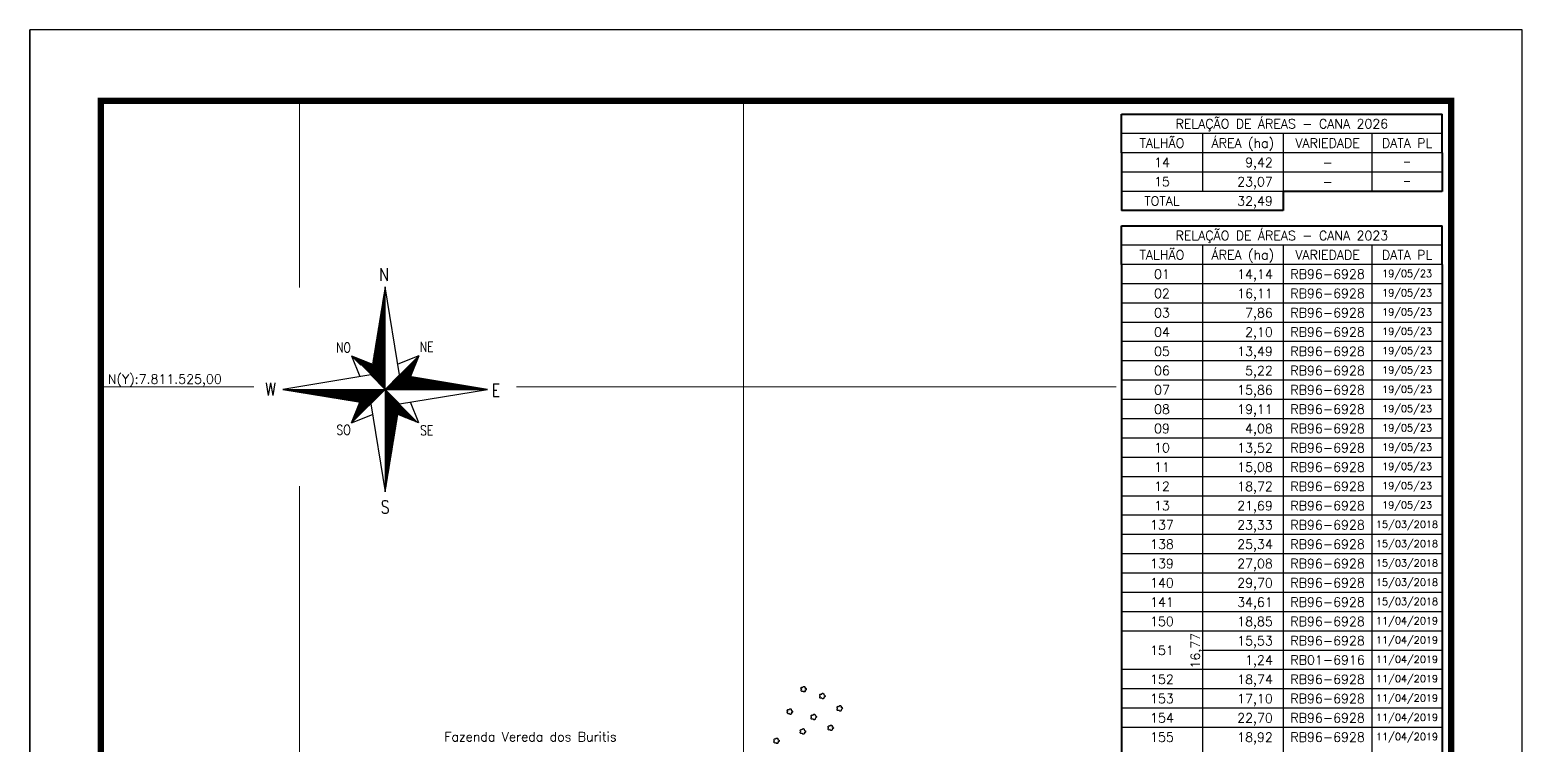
# Model space of a CAD drawing. Extents: x 737683 to 746083, y 7801653 to 7813533.
# Drawn here: x 737683 to 746083, y 7809508 to 7813533 of the extents above; entities that cross this region are included whole.
import ezdxf
from ezdxf.enums import TextEntityAlignment as Align

# ---------------------------------------------------------------- set-up
doc = ezdxf.new("R2010")
doc.units = 0
doc.header["$MEASUREMENT"] = 0
doc.linetypes.add('CONTINUO', pattern=[0])
doc.linetypes.add('LIN0', pattern=[0])
for name, color, linetype in [('_SIMBOLO ARVORE', 118, 'Continuous'), ('MARGEM', 7, 'CONTINUO'), ('QUADRO_DE_AREAS_CANA_2023', 7, 'Continuous'), ('QUADRO_DE_AREAS_CANA_ANTIGA', 7, 'Continuous'), ('SETA_NORTE', 3, 'Continuous'), ('TEXTO CONFRONTANTES', 7, 'Continuous')]:
    doc.layers.add(name, color=color, linetype=linetype)
doc.layers.add('MALHA', color=253, linetype='Continuous', lineweight=9)
doc.styles.add('ROMANS', font='romans')
doc.styles.add('SIMPLEX', font='simplex', dxfattribs={"height": 0.2})

# ---------------------------------------------------------------- blocks, each defined once
blk = doc.blocks.new('A$C309442C0')
at = {"layer": 'SETA_NORTE', "linetype": 'Continuous'}
h = blk.add_hatch(dxfattribs=at)
h.set_pattern_fill('ANSI31', color=256, scale=0.1375, angle=-90, style=0)
h.set_pattern_definition([(315, (-215853.3434, 13873.16845), (0.3086963042, 0.3086963042), [])])
h.paths.add_polyline_path([(73.5, 97.4), (74.7, 104.9), (60, 110.8)])
h = blk.add_hatch(dxfattribs=at)
h.set_pattern_fill('ANSI31', color=256, scale=0.1375, angle=180, style=0)
h.set_pattern_definition([(225, (13869.59828, 216024.21475), (0.3086963042, -0.3086963042), [])])
h.paths.add_polyline_path([(93.8, 97.4), (101.4, 96.2), (107.3, 110.8)])
h = blk.add_hatch(dxfattribs=at)
h.set_pattern_fill('ANSI31', color=256, scale=0.1375, style=0)
h.set_pattern_definition([(45, (-13702.2971, -215849.77324), (-0.3086963042, 0.3086963042), [])])
h.paths.add_polyline_path([(73.5, 77), (65.9, 78.3), (60, 63.6)])
h = blk.add_hatch(dxfattribs=at)
h.set_pattern_fill('ANSI31', color=256, scale=0.1375, angle=90, style=0)
h.set_pattern_definition([(135, (216020.6446, -13698.72693), (-0.3086963042, -0.3086963042), [])])
h.paths.add_polyline_path([(93.8, 77), (92.6, 69.5), (107.3, 63.6)])
for p, q in [((83.4, 157.5), (83.7, 157.8)), ((83.5, 158.3), (83.7, 158.4)), ((83.6, 159), (83.7, 159.1)), ((81.3, 145.3), (83.7, 147.6)), ((81.5, 146.1), (83.7, 148.2)), ((81.6, 146.8), (83.7, 148.9)), ((81.7, 147.6), (83.7, 149.5)), ((81.8, 148.3), (83.7, 150.1)), ((82, 149.1), (83.7, 150.8)), ((82.1, 149.9), (83.7, 151.4)), ((82.2, 150.6), (83.7, 152.1)), ((82.3, 151.4), (83.7, 152.7)), ((82.5, 152.2), (83.7, 153.3)), ((82.6, 152.9), (83.7, 154)), ((82.7, 153.7), (83.7, 154.6)), ((82.9, 154.4), (83.7, 155.2)), ((83, 155.2), (83.7, 155.9)), ((83.1, 156), (83.7, 156.5)), ((83.2, 156.7), (83.7, 157.2)), ((79.2, 132.3), (83.7, 136.8)), ((79.3, 133.1), (83.7, 137.4)), ((79.5, 133.8), (83.7, 138)), ((79.6, 134.6), (83.7, 138.7)), ((79.7, 135.4), (83.7, 139.3)), ((79.8, 136.1), (83.7, 140)), ((80, 136.9), (83.7, 140.6)), ((80.1, 137.7), (83.7, 141.2)), ((80.2, 138.4), (83.7, 141.9)), ((80.3, 139.2), (83.7, 142.5)), ((80.5, 139.9), (83.7, 143.1)), ((80.6, 140.7), (83.7, 143.8)), ((80.7, 141.5), (83.7, 144.4)), ((80.8, 142.2), (83.7, 145)), ((81, 143), (83.7, 145.7)), ((81.1, 143.8), (83.7, 146.3)), ((81.2, 144.5), (83.7, 147)), ((77.2, 120.1), (83.7, 126.6)), ((77.3, 120.9), (83.7, 127.2)), ((77.4, 121.6), (83.7, 127.8)), ((77.6, 122.4), (83.7, 128.5)), ((77.7, 123.2), (83.7, 129.1)), ((77.8, 123.9), (83.7, 129.8)), ((78, 124.7), (83.7, 130.4)), ((78.1, 125.5), (83.7, 131)), ((78.2, 126.2), (83.7, 131.7)), ((78.3, 127), (83.7, 132.3)), ((78.5, 127.7), (83.7, 132.9)), ((78.6, 128.5), (83.7, 133.6)), ((78.7, 129.3), (83.7, 134.2)), ((78.8, 130), (83.7, 134.9)), ((79, 130.8), (83.7, 135.5)), ((79.1, 131.6), (83.7, 136.1)), ((75.1, 107.2), (83.7, 115.7)), ((75.2, 107.9), (83.7, 116.4)), ((75.3, 108.7), (83.7, 117)), ((75.4, 109.4), (83.7, 117.7)), ((75.6, 110.2), (83.7, 118.3)), ((75.7, 111), (83.7, 118.9)), ((75.8, 111.7), (83.7, 119.6)), ((75.9, 112.5), (83.7, 120.2)), ((76.1, 113.3), (83.7, 120.8)), ((76.2, 114), (83.7, 121.5)), ((76.3, 114.8), (83.7, 122.1)), ((76.4, 115.5), (83.7, 122.8)), ((76.6, 116.3), (83.7, 123.4)), ((76.7, 117.1), (83.7, 124)), ((76.8, 117.8), (83.7, 124.7)), ((76.9, 118.6), (83.7, 125.3)), ((77.1, 119.4), (83.7, 125.9)), ((60, 110.8), (74.7, 104.9)), ((60, 110.8), (65.9, 96.2)), ((73.5, 97.3), (83.7, 107.5)), ((73.6, 98), (83.7, 108.1)), ((73.7, 98.8), (83.7, 108.7)), ((73.8, 99.5), (83.7, 109.4)), ((73.8, 97), (83.7, 106.8)), ((73.9, 100.3), (83.7, 110)), ((74.1, 101.1), (83.7, 110.6)), ((74.2, 101.8), (83.7, 111.3)), ((74.2, 96.7), (83.7, 106.2)), ((74.3, 102.6), (83.7, 111.9)), ((74.4, 103.3), (83.7, 112.6)), ((74.5, 96.4), (83.7, 105.6)), ((74.6, 104.1), (83.7, 113.2)), ((74.7, 104.9), (83.7, 113.8)), ((74.8, 105.6), (83.7, 114.5)), ((74.9, 106.4), (83.7, 115.1)), ((107.3, 110.8), (92.6, 104.9)), ((107.3, 110.8), (101.4, 96.2)), ((74.8, 96.1), (83.7, 104.9)), ((75.1, 95.7), (83.7, 104.3)), ((75.4, 95.4), (83.7, 103.6)), ((75.8, 95.1), (83.7, 103)), ((76.1, 94.8), (83.7, 102.4)), ((76.4, 94.5), (83.7, 101.7)), ((76.7, 94.2), (83.7, 101.1)), ((77, 93.8), (83.7, 100.5)), ((77.4, 93.5), (83.7, 99.8)), ((77.7, 93.2), (83.7, 99.2)), ((78, 92.9), (83.7, 98.5)), ((78.3, 92.6), (83.7, 97.9)), ((78.6, 92.2), (83.7, 97.3)), ((78.9, 91.9), (83.7, 96.6)), ((79.3, 91.6), (83.7, 96)), ((79.6, 91.3), (83.7, 95.4)), ((79.9, 91), (83.7, 94.7)), ((83.8, 87.2), (94, 97.4)), ((84.4, 87.2), (94.5, 97.3)), ((85.1, 87.2), (95.1, 97.2)), ((85.7, 87.2), (95.6, 97.1)), ((86.3, 87.2), (96.2, 97)), ((87, 87.2), (96.7, 96.9)), ((87.6, 87.2), (97.2, 96.9)), ((88.3, 87.2), (97.8, 96.8)), ((88.9, 87.2), (98.3, 96.7)), ((89.5, 87.2), (98.9, 96.6)), ((90.2, 87.2), (99.4, 96.5)), ((90.8, 87.2), (100, 96.4)), ((91.4, 87.2), (100.5, 96.3)), ((92.1, 87.2), (101.1, 96.2)), ((92.7, 87.2), (101.6, 96.1)), ((93.4, 87.2), (102.2, 96)), ((94, 87.2), (102.7, 96)), ((94.6, 87.2), (103.3, 95.9)), ((95.3, 87.2), (103.8, 95.8)), ((95.9, 87.2), (104.4, 95.7)), ((96.5, 87.2), (104.9, 95.6)), ((97.2, 87.2), (105.5, 95.5)), ((97.8, 87.2), (106, 95.4)), ((98.4, 87.2), (106.5, 95.3)), ((99.1, 87.2), (107.1, 95.2)), ((99.7, 87.2), (107.6, 95.1)), ((100.4, 87.2), (108.2, 95.1)), ((101, 87.2), (108.7, 95)), ((101.6, 87.2), (109.3, 94.9)), ((102.3, 87.2), (109.8, 94.8)), ((102.9, 87.2), (110.4, 94.7)), ((103.5, 87.2), (110.9, 94.6)), ((104.2, 87.2), (111.5, 94.5)), ((11.8, 87.2), (11.8, 87.2)), ((12.3, 87.1), (12.4, 87.2)), ((12.9, 87), (13.1, 87.2)), ((13.4, 86.9), (13.7, 87.2)), ((14, 86.8), (14.4, 87.2)), ((14.5, 86.7), (15, 87.2)), ((15.1, 86.6), (15.6, 87.2)), ((15.6, 86.6), (16.3, 87.2)), ((16.2, 86.5), (16.9, 87.2)), ((16.7, 86.4), (17.5, 87.2)), ((17.2, 86.3), (18.2, 87.2)), ((17.8, 86.2), (18.8, 87.2)), ((18.3, 86.1), (19.5, 87.2)), ((18.9, 86), (20.1, 87.2)), ((19.4, 85.9), (20.7, 87.2)), ((20, 85.8), (21.4, 87.2)), ((20.5, 85.7), (22, 87.2)), ((21.1, 85.7), (22.6, 87.2)), ((21.6, 85.6), (23.3, 87.2)), ((22.2, 85.5), (23.9, 87.2)), ((22.7, 85.4), (24.6, 87.2)), ((23.3, 85.3), (25.2, 87.2)), ((23.8, 85.2), (25.8, 87.2)), ((24.4, 85.1), (26.5, 87.2)), ((24.9, 85), (27.1, 87.2)), ((25.5, 84.9), (27.7, 87.2)), ((26, 84.8), (28.4, 87.2)), ((26.5, 84.8), (29, 87.2)), ((27.1, 84.7), (29.6, 87.2)), ((27.6, 84.6), (30.3, 87.2)), ((28.2, 84.5), (30.9, 87.2)), ((28.7, 84.4), (31.6, 87.2)), ((29.3, 84.3), (32.2, 87.2)), ((29.8, 84.2), (32.8, 87.2)), ((30.4, 84.1), (33.5, 87.2)), ((30.9, 84), (34.1, 87.2)), ((31.5, 83.9), (34.7, 87.2)), ((32, 83.9), (35.4, 87.2)), ((32.6, 83.8), (36, 87.2)), ((33.1, 83.7), (36.7, 87.2)), ((33.7, 83.6), (37.3, 87.2)), ((34.2, 83.5), (37.9, 87.2)), ((34.7, 83.4), (38.6, 87.2)), ((35.3, 83.3), (39.2, 87.2)), ((35.8, 83.2), (39.8, 87.2)), ((36.4, 83.1), (40.5, 87.2)), ((36.9, 83), (41.1, 87.2)), ((37.5, 83), (41.8, 87.2)), ((38, 82.9), (42.4, 87.2)), ((38.6, 82.8), (43, 87.2)), ((39.1, 82.7), (43.7, 87.2)), ((39.7, 82.6), (44.3, 87.2)), ((40.2, 82.5), (44.9, 87.2)), ((40.8, 82.4), (45.6, 87.2)), ((41.3, 82.3), (46.2, 87.2)), ((41.9, 82.2), (46.8, 87.2)), ((42.4, 82.1), (47.5, 87.2)), ((43, 82.1), (48.1, 87.2)), ((43.5, 82), (48.8, 87.2)), ((44, 81.9), (49.4, 87.2)), ((44.6, 81.8), (50, 87.2)), ((45.1, 81.7), (50.7, 87.2)), ((45.7, 81.6), (51.3, 87.2)), ((46.2, 81.5), (51.9, 87.2)), ((46.8, 81.4), (52.6, 87.2)), ((47.3, 81.3), (53.2, 87.2)), ((47.9, 81.2), (53.9, 87.2)), ((48.4, 81.2), (54.5, 87.2)), ((49, 81.1), (55.1, 87.2)), ((49.5, 81), (55.8, 87.2)), ((50.1, 80.9), (56.4, 87.2)), ((50.6, 80.8), (57, 87.2)), ((51.2, 80.7), (57.7, 87.2)), ((51.7, 80.6), (58.3, 87.2)), ((52.3, 80.5), (59, 87.2)), ((52.8, 80.4), (59.6, 87.2)), ((53.3, 80.3), (60.2, 87.2)), ((53.9, 80.3), (60.9, 87.2)), ((54.4, 80.2), (61.5, 87.2)), ((55, 80.1), (62.1, 87.2)), ((55.5, 80), (62.8, 87.2)), ((56.1, 79.9), (63.4, 87.2)), ((56.6, 79.8), (64, 87.2)), ((57.2, 79.7), (64.7, 87.2)), ((57.7, 79.6), (65.3, 87.2)), ((58.3, 79.5), (66, 87.2)), ((58.8, 79.4), (66.6, 87.2)), ((59.4, 79.4), (67.2, 87.2)), ((59.9, 79.3), (67.9, 87.2)), ((83.7, 87.2), (60, 63.6)), ((60.5, 79.2), (68.5, 87.2)), ((61, 79.1), (69.1, 87.2)), ((61.5, 79), (69.8, 87.2)), ((62.1, 78.9), (70.4, 87.2)), ((62.6, 78.8), (71.1, 87.2)), ((63.2, 78.7), (71.7, 87.2)), ((63.7, 78.6), (72.3, 87.2)), ((64.3, 78.5), (73, 87.2)), ((64.8, 78.4), (73.6, 87.2)), ((65.4, 78.4), (74.2, 87.2)), ((65.9, 78.3), (74.9, 87.2)), ((66.5, 78.2), (75.5, 87.2)), ((67, 78.1), (76.2, 87.2)), ((67.6, 78), (76.8, 87.2)), ((68.1, 77.9), (77.4, 87.2)), ((68.7, 77.8), (78.1, 87.2)), ((69.2, 77.7), (78.7, 87.2)), ((69.8, 77.6), (79.3, 87.2)), ((70.3, 77.5), (80, 87.2)), ((70.8, 77.5), (80.6, 87.2)), ((71.4, 77.4), (81.2, 87.2)), ((71.9, 77.3), (81.9, 87.2)), ((72.5, 77.2), (82.5, 87.2)), ((73, 77.1), (83.2, 87.2)), ((80.2, 90.7), (83.7, 94.1)), ((80.5, 90.3), (83.7, 93.4)), ((80.9, 90), (83.7, 92.8)), ((81.2, 89.7), (83.7, 92.2)), ((81.5, 89.4), (83.7, 91.5)), ((81.8, 89.1), (83.7, 90.9)), ((82.1, 88.7), (83.7, 90.3)), ((82.4, 88.4), (83.7, 89.6)), ((82.8, 88.1), (83.7, 89)), ((83.1, 87.8), (83.7, 88.4)), ((83.4, 87.5), (83.7, 87.7)), ((83.7, 87.1), (83.7, 87.1)), ((83.7, 86.4), (84, 86.8)), ((83.7, 85.8), (84.4, 86.5)), ((83.7, 85.2), (84.7, 86.2)), ((83.7, 84.5), (85, 85.9)), ((83.7, 83.9), (85.3, 85.6)), ((83.7, 83.3), (85.6, 85.2)), ((83.7, 82.6), (86, 84.9)), ((83.7, 82), (86.3, 84.6)), ((83.7, 81.3), (86.6, 84.3)), ((104.8, 87.2), (112, 94.4)), ((105.5, 87.2), (112.6, 94.3)), ((106.1, 87.2), (113.1, 94.2)), ((106.7, 87.2), (113.7, 94.1)), ((107.4, 87.2), (114.2, 94.1)), ((108, 87.2), (114.8, 94)), ((108.6, 87.2), (115.3, 93.9)), ((109.3, 87.2), (115.8, 93.8)), ((109.9, 87.2), (116.4, 93.7)), ((110.6, 87.2), (116.9, 93.6)), ((111.2, 87.2), (117.5, 93.5)), ((111.8, 87.2), (118, 93.4)), ((112.5, 87.2), (118.6, 93.3)), ((113.1, 87.2), (119.1, 93.2)), ((113.7, 87.2), (119.7, 93.2)), ((114.4, 87.2), (120.2, 93.1)), ((115, 87.2), (120.8, 93)), ((115.6, 87.2), (121.3, 92.9)), ((116.3, 87.2), (121.9, 92.8)), ((116.9, 87.2), (122.4, 92.7)), ((117.6, 87.2), (123, 92.6)), ((118.2, 87.2), (123.5, 92.5)), ((118.8, 87.2), (124, 92.4)), ((119.5, 87.2), (124.6, 92.3)), ((120.1, 87.2), (125.1, 92.3)), ((120.7, 87.2), (125.7, 92.2)), ((121.4, 87.2), (126.2, 92.1)), ((122, 87.2), (126.8, 92)), ((122.7, 87.2), (127.3, 91.9)), ((123.3, 87.2), (127.9, 91.8)), ((123.9, 87.2), (128.4, 91.7)), ((124.6, 87.2), (129, 91.6)), ((125.2, 87.2), (129.5, 91.5)), ((125.8, 87.2), (130.1, 91.4)), ((126.5, 87.2), (130.6, 91.4)), ((127.1, 87.2), (131.2, 91.3)), ((127.8, 87.2), (131.7, 91.2)), ((128.4, 87.2), (132.3, 91.1)), ((129, 87.2), (132.8, 91)), ((129.7, 87.2), (133.3, 90.9)), ((130.3, 87.2), (133.9, 90.8)), ((130.9, 87.2), (134.4, 90.7)), ((131.6, 87.2), (135, 90.6)), ((132.2, 87.2), (135.5, 90.5)), ((132.8, 87.2), (136.1, 90.5)), ((133.5, 87.2), (136.6, 90.4)), ((134.1, 87.2), (137.2, 90.3)), ((134.8, 87.2), (137.7, 90.2)), ((135.4, 87.2), (138.3, 90.1)), ((136, 87.2), (138.8, 90)), ((136.7, 87.2), (139.4, 89.9)), ((137.3, 87.2), (139.9, 89.8)), ((137.9, 87.2), (140.5, 89.7)), ((138.6, 87.2), (141, 89.6)), ((139.2, 87.2), (141.6, 89.6)), ((139.9, 87.2), (142.1, 89.5)), ((140.5, 87.2), (142.6, 89.4)), ((141.1, 87.2), (143.2, 89.3)), ((141.8, 87.2), (143.7, 89.2)), ((142.4, 87.2), (144.3, 89.1)), ((143, 87.2), (144.8, 89)), ((143.7, 87.2), (145.4, 88.9)), ((144.3, 87.2), (145.9, 88.8)), ((144.9, 87.2), (146.5, 88.7)), ((145.6, 87.2), (147, 88.7)), ((146.2, 87.2), (147.6, 88.6)), ((146.9, 87.2), (148.1, 88.5)), ((147.5, 87.2), (148.7, 88.4)), ((148.1, 87.2), (149.2, 88.3)), ((148.8, 87.2), (149.8, 88.2)), ((149.4, 87.2), (150.3, 88.1)), ((150, 87.2), (150.8, 88)), ((150.7, 87.2), (151.4, 87.9)), ((151.3, 87.2), (151.9, 87.8)), ((152, 87.2), (152.5, 87.8)), ((152.6, 87.2), (153, 87.7)), ((153.2, 87.2), (153.6, 87.6)), ((153.9, 87.2), (154.1, 87.5)), ((154.5, 87.2), (154.7, 87.4)), ((155.1, 87.2), (155.2, 87.3)), ((60, 63.6), (65.9, 78.3)), ((83.7, 80.7), (86.9, 84)), ((83.7, 80.1), (87.2, 83.6)), ((83.7, 79.4), (87.5, 83.3)), ((83.7, 78.8), (87.9, 83)), ((83.7, 78.2), (88.2, 82.7)), ((83.7, 77.5), (88.5, 82.4)), ((83.7, 76.9), (88.8, 82.1)), ((83.7, 76.2), (89.1, 81.7)), ((83.7, 75.6), (89.5, 81.4)), ((83.7, 75), (89.8, 81.1)), ((83.7, 74.3), (90.1, 80.8)), ((83.7, 73.7), (90.4, 80.5)), ((83.7, 73.1), (90.7, 80.1)), ((83.7, 72.4), (91, 79.8)), ((83.7, 71.8), (91.4, 79.5)), ((83.7, 71.2), (91.7, 79.2)), ((83.7, 70.5), (92, 78.9)), ((83.7, 69.9), (92.3, 78.5)), ((83.7, 69.2), (92.6, 78.2)), ((83.7, 68.6), (93, 77.9)), ((83.7, 68), (93.3, 77.6)), ((83.7, 67.3), (93.6, 77.3)), ((83.7, 66.7), (93.8, 76.9)), ((83.7, 66.1), (93.7, 76.1)), ((83.7, 65.4), (93.6, 75.3)), ((83.7, 64.8), (93.4, 74.6)), ((83.7, 64.1), (93.3, 73.8)), ((107.3, 63.6), (101.4, 78.3)), ((60, 63.6), (74.7, 69.5)), ((83.7, 63.5), (93.2, 73)), ((83.7, 62.9), (93.1, 72.3)), ((83.7, 62.2), (92.9, 71.5)), ((83.7, 61.6), (92.8, 70.8)), ((83.7, 61), (92.7, 70)), ((83.7, 60.3), (92.6, 69.2)), ((83.7, 59.7), (92.4, 68.5)), ((83.7, 59), (92.3, 67.7)), ((83.7, 58.4), (92.2, 66.9)), ((83.7, 57.8), (92.1, 66.2)), ((83.7, 57.1), (91.9, 65.4)), ((83.7, 56.5), (91.8, 64.7)), ((83.7, 55.9), (91.7, 63.9)), ((83.7, 55.2), (91.6, 63.1)), ((107.3, 63.6), (92.6, 69.5)), ((83.7, 54.6), (91.4, 62.4)), ((83.7, 54), (91.3, 61.6)), ((83.7, 53.3), (91.2, 60.8)), ((83.7, 52.7), (91.1, 60.1)), ((83.7, 52), (90.9, 59.3)), ((83.7, 51.4), (90.8, 58.6)), ((83.7, 50.8), (90.7, 57.8)), ((83.7, 50.1), (90.5, 57)), ((83.7, 49.5), (90.4, 56.3)), ((83.7, 48.9), (90.3, 55.5)), ((83.7, 48.2), (90.2, 54.7)), ((83.7, 47.6), (90, 54)), ((83.7, 46.9), (89.9, 53.2)), ((83.7, 46.3), (89.8, 52.5)), ((83.7, 45.7), (89.7, 51.7)), ((83.7, 45), (89.5, 50.9)), ((83.7, 44.4), (89.4, 50.2)), ((83.7, 43.8), (89.3, 49.4)), ((83.7, 43.1), (89.2, 48.6)), ((83.7, 42.5), (89, 47.9)), ((83.7, 41.8), (88.9, 47.1)), ((83.7, 41.2), (88.8, 46.3)), ((83.7, 40.6), (88.7, 45.6)), ((83.7, 39.9), (88.5, 44.8)), ((83.7, 39.3), (88.4, 44.1)), ((83.7, 38.7), (88.3, 43.3)), ((83.7, 38), (88.2, 42.5)), ((83.7, 37.4), (88, 41.8)), ((83.7, 36.8), (87.9, 41)), ((83.7, 36.1), (87.8, 40.2)), ((83.7, 35.5), (87.7, 39.5)), ((83.7, 34.8), (87.5, 38.7)), ((83.7, 34.2), (87.4, 38)), ((83.7, 33.6), (87.3, 37.2)), ((83.7, 32.9), (87.2, 36.4)), ((83.7, 32.3), (87, 35.7)), ((83.7, 31.7), (86.9, 34.9)), ((83.7, 31), (86.8, 34.1)), ((83.7, 30.4), (86.7, 33.4)), ((83.7, 29.7), (86.5, 32.6)), ((83.7, 29.1), (86.4, 31.9)), ((83.7, 28.5), (86.3, 31.1)), ((83.7, 27.8), (86.2, 30.3)), ((83.7, 27.2), (86, 29.6)), ((83.7, 26.6), (85.9, 28.8)), ((83.7, 25.9), (85.8, 28)), ((83.7, 25.3), (85.6, 27.3)), ((83.7, 24.6), (85.5, 26.5)), ((83.7, 24), (85.4, 25.8)), ((83.7, 23.4), (85.3, 25)), ((83.7, 22.7), (85.1, 24.2)), ((83.7, 22.1), (85, 23.5)), ((83.7, 21.5), (84.9, 22.7)), ((83.7, 20.8), (84.8, 21.9)), ((83.7, 20.2), (84.6, 21.2)), ((83.7, 19.6), (84.5, 20.4)), ((83.7, 18.9), (84.4, 19.7)), ((83.7, 18.3), (84.3, 18.9)), ((83.7, 17.6), (84.1, 18.1)), ((83.7, 17), (84, 17.4)), ((83.7, 16.4), (83.9, 16.6)), ((83.7, 15.7), (83.8, 15.8))]:
    blk.add_line(p, q, dxfattribs=at)
blk.add_lwpolyline([(93.8, 77), (155.7, 87.2), (93.8, 97.4), (83.7, 159.3), (73.5, 97.4), (11.6, 87.2), (73.5, 77), (83.7, 15.1)], close=True, dxfattribs=at)
for points in [[(83.7, 87.2), (83.7, 159.3)], [(83.7, 87.2), (73.5, 97.4)], [(83.7, 87.2), (93.8, 97.4)], [(11.6, 87.2), (155.7, 87.2)], [(83.7, 87.2), (73.5, 77)], [(83.7, 87.2), (93.8, 77)], [(83.7, 87.2), (83.7, 15.1)]]:
    blk.add_lwpolyline(points, dxfattribs=at)
at = {"layer": 'SETA_NORTE', "color": 7, "lineweight": 30, "style": 'ROMANS', "width": 0.8}
for s, height, p in [('N ', 8.94, (79.5, 163.6)), ('NO', 6.88, (49.1, 113.2)), ('NE', 6.87, (108, 113.7)), ('W', 8.94, (-0.7, 82.9)), ('E', 8.94, (158.6, 82.1)), ('SO', 6.88, (49.5, 55.3)), ('SE', 6.87, (108.3, 55)), ('S', 8.94, (80.6, 0))]:
    blk.add_text(s, height=height, dxfattribs=at).set_placement(p)

msp = doc.modelspace()

# ---------------------------------------------------------------- linework, layer by layer
at = {"layer": '_SIMBOLO ARVORE', "linetype": 'CONTINUO'}
for points in [[(742034.6, 7809813, 0), (742031.9, 7809810.7, 0), (742028.5, 7809810.3, 0), (742026.1, 7809811.3, 0), (742024.3, 7809813, 0), (742023.6, 7809815, 0), (742023.4, 7809817.8, 0), (742024.3, 7809819.7, 0), (742025.3, 7809821, 0), (742027.3, 7809822.3, 0), (742026.1, 7809822.7, 0), (742024.8, 7809823.8, 0), (742023.4, 7809826.1, 0), (742023.1, 7809828.8, 0), (742024.1, 7809831.7, 0), (742025.2, 7809832.7, 0), (742027.3, 7809833.9, 0), (742029.4, 7809834.2, 0), (742031.1, 7809833.9, 0), (742032.4, 7809833.3, 0), (742033.9, 7809832, 0), (742034.3, 7809834.5, 0), (742034.7, 7809835.5, 0), (742035.8, 7809836.9, 0), (742037.4, 7809837.5, 0), (742039, 7809838.2, 0), (742040.8, 7809838.4, 0), (742042.5, 7809838.1, 0), (742043.9, 7809837.4, 0), (742044.9, 7809836.3, 0), (742045.8, 7809834.5, 0), (742046.1, 7809832.6, 0), (742045.3, 7809829.1, 0), (742047.8, 7809829.1, 0), (742049.8, 7809828.6, 0), (742051.7, 7809827.1, 0), (742052.8, 7809825.9, 0), (742053.1, 7809821.1, 0), (742051.9, 7809818.9, 0), (742050.3, 7809817.5, 0), (742047.8, 7809816.8, 0), (742045.7, 7809817, 0), (742046.8, 7809812.5, 0), (742046.3, 7809810.6, 0), (742045, 7809808.8, 0), (742043.6, 7809807.6, 0), (742041.5, 7809807.1, 0), (742039.5, 7809807.2, 0), (742038, 7809807.7, 0), (742036.3, 7809809.4, 0), (742035.1, 7809810.9, 0), (742034.7, 7809813.2, 0)], [(742140.3, 7809774.4, 0), (742137.6, 7809772.2, 0), (742134.2, 7809771.8, 0), (742131.7, 7809772.7, 0), (742130, 7809774.4, 0), (742129.3, 7809776.4, 0), (742129.1, 7809779.3, 0), (742130, 7809781.1, 0), (742131, 7809782.4, 0), (742133, 7809783.8, 0), (742131.7, 7809784.2, 0), (742130.5, 7809785.2, 0), (742129, 7809787.5, 0), (742128.8, 7809790.2, 0), (742129.8, 7809793.1, 0), (742130.9, 7809794.1, 0), (742132.9, 7809795.3, 0), (742135.1, 7809795.6, 0), (742136.7, 7809795.4, 0), (742138.1, 7809794.7, 0), (742139.5, 7809793.4, 0), (742140, 7809795.9, 0), (742140.4, 7809796.9, 0), (742141.5, 7809798.3, 0), (742143.1, 7809798.9, 0), (742144.7, 7809799.6, 0), (742146.5, 7809799.8, 0), (742148.2, 7809799.5, 0), (742149.5, 7809798.8, 0), (742150.6, 7809797.7, 0), (742151.5, 7809795.9, 0), (742151.8, 7809794, 0), (742151, 7809790.5, 0), (742153.4, 7809790.5, 0), (742155.5, 7809790, 0), (742157.4, 7809788.5, 0), (742158.4, 7809787.3, 0), (742158.7, 7809782.5, 0), (742157.5, 7809780.3, 0), (742156, 7809778.9, 0), (742153.5, 7809778.2, 0), (742151.3, 7809778.4, 0), (742152.5, 7809773.9, 0), (742152, 7809772, 0), (742150.7, 7809770.2, 0), (742149.2, 7809769, 0), (742147.2, 7809768.5, 0), (742145.2, 7809768.7, 0), (742143.7, 7809769.1, 0), (742141.9, 7809770.8, 0), (742140.8, 7809772.3, 0), (742140.4, 7809774.7, 0)], [(741957.4, 7809687.1, 0), (741954.7, 7809684.8, 0), (741951.3, 7809684.4, 0), (741948.8, 7809685.4, 0), (741947.1, 7809687.1, 0), (741946.4, 7809689, 0), (741946.2, 7809691.9, 0), (741947.1, 7809693.7, 0), (741948.1, 7809695.1, 0), (741950.1, 7809696.4, 0), (741948.8, 7809696.8, 0), (741947.6, 7809697.9, 0), (741946.1, 7809700.1, 0), (741945.9, 7809702.9, 0), (741946.9, 7809705.7, 0), (741948, 7809706.8, 0), (741950, 7809708, 0), (741952.2, 7809708.3, 0), (741953.8, 7809708, 0), (741955.2, 7809707.4, 0), (741956.7, 7809706.1, 0), (741957.1, 7809708.6, 0), (741957.5, 7809709.6, 0), (741958.6, 7809711, 0), (741960.2, 7809711.6, 0), (741961.8, 7809712.3, 0), (741963.6, 7809712.5, 0), (741965.3, 7809712.2, 0), (741966.6, 7809711.5, 0), (741967.7, 7809710.4, 0), (741968.6, 7809708.6, 0), (741968.9, 7809706.7, 0), (741968.1, 7809703.2, 0), (741970.5, 7809703.2, 0), (741972.6, 7809702.7, 0), (741974.5, 7809701.2, 0), (741975.5, 7809700, 0), (741975.8, 7809695.2, 0), (741974.7, 7809693, 0), (741973.1, 7809691.6, 0), (741970.6, 7809690.9, 0), (741968.4, 7809691.1, 0), (741969.6, 7809686.6, 0), (741969.1, 7809684.7, 0), (741967.8, 7809682.8, 0), (741966.3, 7809681.7, 0), (741964.3, 7809681.2, 0), (741962.3, 7809681.3, 0), (741960.8, 7809681.8, 0), (741959, 7809683.5, 0), (741957.9, 7809685, 0), (741957.5, 7809687.3, 0)], [(742091.5, 7809656.6, 0), (742088.8, 7809654.4, 0), (742085.4, 7809654, 0), (742083, 7809654.9, 0), (742081.2, 7809656.6, 0), (742080.5, 7809658.6, 0), (742080.3, 7809661.5, 0), (742081.2, 7809663.3, 0), (742082.2, 7809664.6, 0), (742084.2, 7809666, 0), (742083, 7809666.4, 0), (742081.7, 7809667.4, 0), (742080.3, 7809669.7, 0), (742080, 7809672.4, 0), (742081, 7809675.3, 0), (742082.1, 7809676.3, 0), (742084.2, 7809677.5, 0), (742086.3, 7809677.8, 0), (742088, 7809677.6, 0), (742089.3, 7809676.9, 0), (742090.8, 7809675.6, 0), (742091.2, 7809678.1, 0), (742091.6, 7809679.1, 0), (742092.7, 7809680.5, 0), (742094.3, 7809681.1, 0), (742095.9, 7809681.8, 0), (742097.7, 7809682, 0), (742099.4, 7809681.8, 0), (742100.8, 7809681, 0), (742101.8, 7809679.9, 0), (742102.7, 7809678.2, 0), (742103, 7809676.2, 0), (742102.2, 7809672.7, 0), (742104.7, 7809672.7, 0), (742106.7, 7809672.2, 0), (742108.6, 7809670.7, 0), (742109.7, 7809669.5, 0), (742110, 7809664.7, 0), (742108.8, 7809662.5, 0), (742107.2, 7809661.1, 0), (742104.7, 7809660.4, 0), (742102.6, 7809660.6, 0), (742103.7, 7809656.1, 0), (742103.2, 7809654.2, 0), (742101.9, 7809652.4, 0), (742100.5, 7809651.2, 0), (742098.4, 7809650.7, 0), (742096.4, 7809650.9, 0), (742094.9, 7809651.3, 0), (742093.2, 7809653, 0), (742092, 7809654.5, 0), (742091.6, 7809656.9, 0)], [(742237.8, 7809705.4, 0), (742235.1, 7809703.1, 0), (742231.7, 7809702.7, 0), (742229.3, 7809703.7, 0), (742227.5, 7809705.4, 0), (742226.8, 7809707.3, 0), (742226.6, 7809710.2, 0), (742227.6, 7809712, 0), (742228.5, 7809713.4, 0), (742230.5, 7809714.7, 0), (742229.3, 7809715.1, 0), (742228, 7809716.1, 0), (742226.6, 7809718.4, 0), (742226.3, 7809721.2, 0), (742227.4, 7809724, 0), (742228.5, 7809725, 0), (742230.5, 7809726.3, 0), (742232.6, 7809726.5, 0), (742234.3, 7809726.3, 0), (742235.6, 7809725.7, 0), (742237.1, 7809724.4, 0), (742237.5, 7809726.9, 0), (742237.9, 7809727.9, 0), (742239, 7809729.3, 0), (742240.6, 7809729.9, 0), (742242.2, 7809730.6, 0), (742244, 7809730.7, 0), (742245.7, 7809730.5, 0), (742247.1, 7809729.8, 0), (742248.1, 7809728.7, 0), (742249, 7809726.9, 0), (742249.3, 7809724.9, 0), (742248.5, 7809721.4, 0), (742251, 7809721.5, 0), (742253, 7809721, 0), (742254.9, 7809719.5, 0), (742256, 7809718.3, 0), (742256.3, 7809713.4, 0), (742255.1, 7809711.3, 0), (742253.5, 7809709.8, 0), (742251.1, 7809709.2, 0), (742248.9, 7809709.4, 0), (742250, 7809704.9, 0), (742249.5, 7809702.9, 0), (742248.2, 7809701.1, 0), (742246.8, 7809700, 0), (742244.7, 7809699.5, 0), (742242.7, 7809699.6, 0), (742241.2, 7809700, 0), (742239.5, 7809701.7, 0), (742238.3, 7809703.3, 0), (742237.9, 7809705.6, 0)], [(742030.6, 7809575.4, 0), (742027.9, 7809573.1, 0), (742024.4, 7809572.7, 0), (742022, 7809573.7, 0), (742020.3, 7809575.4, 0), (742019.5, 7809577.3, 0), (742019.3, 7809580.2, 0), (742020.3, 7809582, 0), (742021.3, 7809583.4, 0), (742023.2, 7809584.7, 0), (742022, 7809585.1, 0), (742020.7, 7809586.2, 0), (742019.3, 7809588.4, 0), (742019, 7809591.2, 0), (742020.1, 7809594, 0), (742021.2, 7809595.1, 0), (742023.2, 7809596.3, 0), (742025.3, 7809596.6, 0), (742027, 7809596.3, 0), (742028.3, 7809595.7, 0), (742029.8, 7809594.4, 0), (742030.3, 7809596.9, 0), (742030.6, 7809597.9, 0), (742031.7, 7809599.3, 0), (742033.3, 7809599.9, 0), (742034.9, 7809600.6, 0), (742036.7, 7809600.8, 0), (742038.4, 7809600.5, 0), (742039.8, 7809599.8, 0), (742040.8, 7809598.7, 0), (742041.7, 7809596.9, 0), (742042.1, 7809595, 0), (742041.3, 7809591.5, 0), (742043.7, 7809591.5, 0), (742045.7, 7809591, 0), (742047.6, 7809589.5, 0), (742048.7, 7809588.3, 0), (742049, 7809583.5, 0), (742047.8, 7809581.3, 0), (742046.2, 7809579.9, 0), (742043.8, 7809579.2, 0), (742041.6, 7809579.4, 0), (742042.8, 7809574.9, 0), (742042.2, 7809573, 0), (742040.9, 7809571.1, 0), (742039.5, 7809570, 0), (742037.5, 7809569.5, 0), (742035.4, 7809569.6, 0), (742033.9, 7809570, 0), (742032.2, 7809571.8, 0), (742031, 7809573.3, 0), (742030.7, 7809575.6, 0)], [(742187, 7809595.7, 0), (742184.3, 7809593.4, 0), (742180.9, 7809593, 0), (742178.5, 7809594, 0), (742176.7, 7809595.7, 0), (742176, 7809597.6, 0), (742175.8, 7809600.5, 0), (742176.8, 7809602.3, 0), (742177.7, 7809603.7, 0), (742179.7, 7809605, 0), (742178.5, 7809605.4, 0), (742177.2, 7809606.5, 0), (742175.8, 7809608.8, 0), (742175.5, 7809611.5, 0), (742176.6, 7809614.3, 0), (742177.7, 7809615.4, 0), (742179.7, 7809616.6, 0), (742181.8, 7809616.9, 0), (742183.5, 7809616.6, 0), (742184.8, 7809616, 0), (742186.3, 7809614.7, 0), (742186.7, 7809617.2, 0), (742187.1, 7809618.2, 0), (742188.2, 7809619.6, 0), (742189.8, 7809620.2, 0), (742191.4, 7809620.9, 0), (742193.2, 7809621.1, 0), (742194.9, 7809620.8, 0), (742196.3, 7809620.1, 0), (742197.3, 7809619, 0), (742198.2, 7809617.2, 0), (742198.5, 7809615.3, 0), (742197.7, 7809611.8, 0), (742200.2, 7809611.8, 0), (742202.2, 7809611.3, 0), (742204.1, 7809609.8, 0), (742205.2, 7809608.6, 0), (742205.5, 7809603.8, 0), (742204.3, 7809601.6, 0), (742202.7, 7809600.2, 0), (742200.2, 7809599.5, 0), (742198.1, 7809599.7, 0), (742199.2, 7809595.2, 0), (742198.7, 7809593.3, 0), (742197.4, 7809591.4, 0), (742196, 7809590.3, 0), (742193.9, 7809589.8, 0), (742191.9, 7809589.9, 0), (742190.4, 7809590.4, 0), (742188.7, 7809592.1, 0), (742187.5, 7809593.6, 0), (742187.1, 7809595.9, 0)], [(741882.2, 7809522.6, 0), (741879.5, 7809520.3, 0), (741876.1, 7809519.9, 0), (741873.6, 7809520.9, 0), (741871.9, 7809522.6, 0), (741871.2, 7809524.5, 0), (741871, 7809527.4, 0), (741871.9, 7809529.2, 0), (741872.9, 7809530.6, 0), (741874.9, 7809531.9, 0), (741873.6, 7809532.3, 0), (741872.4, 7809533.3, 0), (741870.9, 7809535.6, 0), (741870.7, 7809538.4, 0), (741871.7, 7809541.2, 0), (741872.8, 7809542.2, 0), (741874.9, 7809543.5, 0), (741877, 7809543.8, 0), (741878.7, 7809543.5, 0), (741880, 7809542.9, 0), (741881.5, 7809541.6, 0), (741881.9, 7809544.1, 0), (741882.3, 7809545.1, 0), (741883.4, 7809546.5, 0), (741885, 7809547.1, 0), (741886.6, 7809547.8, 0), (741888.4, 7809548, 0), (741890.1, 7809547.7, 0), (741891.5, 7809547, 0), (741892.5, 7809545.9, 0), (741893.4, 7809544.1, 0), (741893.7, 7809542.1, 0), (741892.9, 7809538.6, 0), (741895.4, 7809538.7, 0), (741897.4, 7809538.2, 0), (741899.3, 7809536.7, 0), (741900.4, 7809535.5, 0), (741900.6, 7809530.6, 0), (741899.5, 7809528.5, 0), (741897.9, 7809527.1, 0), (741895.4, 7809526.4, 0), (741893.3, 7809526.6, 0), (741894.4, 7809522.1, 0), (741893.9, 7809520.2, 0), (741892.6, 7809518.3, 0), (741891.1, 7809517.2, 0), (741889.1, 7809516.7, 0), (741887.1, 7809516.8, 0), (741885.6, 7809517.2, 0), (741883.8, 7809518.9, 0), (741882.7, 7809520.5, 0), (741882.3, 7809522.8, 0)]]:
    msp.add_polyline3d(points, dxfattribs=at)
at = {"layer": 'MALHA'}
for points in [[(739200, 7813133.1), (739200, 7812084.1)], [(741700, 7813133.1), (741700, 7808959.2)], [(738944, 7811525), (738082.6, 7811525)], [(743797.2, 7811525), (740421.3, 7811525)], [(739200, 7810965.9), (739200, 7809091.7)]]:
    msp.add_lwpolyline(points, dxfattribs=at)
at = {"layer": 'MARGEM', "color": 174, "linetype": 'LIN0'}
msp.add_line((737682.6, 7801653.1), (737682.6, 7813533.1), dxfattribs=at)
at = {"layer": 'MARGEM', "color": 174, "linetype": 'LIN0', "flags": 128}
msp.add_lwpolyline([(746082.6, 7801653.1), (746082.6, 7813533.1), (737682.6, 7813533.1), (737682.6, 7801653.1)], close=True, dxfattribs=at)
at = {"layer": 'MARGEM', "color": 174, "linetype": 'LIN0', "const_width": 36.3, "flags": 128}
msp.add_lwpolyline([(745682.6, 7802990.6), (745682.6, 7813133.1), (738082.6, 7813133.1), (738082.6, 7802990.6)], close=True, dxfattribs=at)
at = {"layer": 'QUADRO_DE_AREAS_CANA_2023', "color": 174, "linetype": 'ByBlock', "lineweight": 40}
for p, q in [((743827.5, 7812841.5), (743827.5, 7813058.7)), ((743827.5, 7813058.7), (745633, 7813058.7)), ((745633, 7812841.5), (745633, 7813058.7)), ((743827.5, 7812841.5), (743827.5, 7812515.8)), ((745633, 7812841.5), (745633, 7812624.4)), ((744738.3, 7812624.4), (744738.3, 7812515.8)), ((745633, 7812624.4), (744738.3, 7812624.4)), ((744738.3, 7812515.8), (743827.5, 7812515.8)), ((743827.5, 7812212.7), (743827.5, 7812429.9)), ((743827.5, 7812429.9), (745633, 7812429.9)), ((745633, 7812212.7), (745633, 7812429.9)), ((743827.5, 7812212.7), (743827.5, 7810801.4)), ((745633, 7812212.7), (745633, 7810801.4))]:
    msp.add_line(p, q, dxfattribs=at)
at = {"layer": 'QUADRO_DE_AREAS_CANA_2023', "linetype": 'Continuous'}
for p, q in [((745633, 7812950.1), (743827.5, 7812950.1)), ((744282.9, 7812950.1), (744282.9, 7812624.4)), ((744738.3, 7812950.1), (744738.3, 7812624.4)), ((745236.5, 7812950.1), (745236.5, 7812624.4)), ((745633, 7812841.5), (743827.5, 7812841.5)), ((745633, 7812733), (743827.5, 7812733)), ((744738.3, 7812624.4), (743827.5, 7812624.4)), ((745633, 7812321.3), (743827.5, 7812321.3)), ((744282.9, 7812321.3), (744282.9, 7810801.4)), ((744738.3, 7812321.3), (744738.3, 7810801.4)), ((745236.5, 7812321.3), (745236.5, 7810801.4)), ((745633, 7812212.7), (743827.5, 7812212.7)), ((745633, 7812104.2), (743827.5, 7812104.2)), ((745633, 7811995.6), (743827.5, 7811995.6)), ((745633, 7811887), (743827.5, 7811887)), ((745633, 7811778.5), (743827.5, 7811778.5)), ((745633, 7811669.9), (743827.5, 7811669.9)), ((745633, 7811561.3), (743827.5, 7811561.3)), ((745633, 7811452.8), (743827.5, 7811452.8)), ((745633, 7811344.2), (743827.5, 7811344.2)), ((745633, 7811235.6), (743827.5, 7811235.6)), ((745633, 7811127.1), (743827.5, 7811127.1)), ((745633, 7811018.5), (743827.5, 7811018.5)), ((745633, 7810910), (743827.5, 7810910)), ((745633, 7810801.4), (743827.5, 7810801.4))]:
    msp.add_line(p, q, dxfattribs=at)
at = {"layer": 'QUADRO_DE_AREAS_CANA_ANTIGA', "linetype": 'Continuous'}
for p, q in [((745633, 7810801.4), (743827.5, 7810801.4)), ((744282.9, 7810801.4), (744282.9, 7807327.3)), ((744738.3, 7810801.4), (744738.3, 7807327.3)), ((745236.5, 7810801.4), (745236.5, 7807327.3)), ((745236.5, 7810801.4), (745236.5, 7810793.5)), ((745633, 7810692.8), (743827.5, 7810692.8)), ((745633, 7810584.3), (743827.5, 7810584.3)), ((745633, 7810475.7), (743827.5, 7810475.7)), ((745633, 7810367.1), (743827.5, 7810367.1)), ((745633, 7810258.6), (743827.5, 7810258.6)), ((745633, 7810150), (743827.5, 7810150)), ((745633, 7810041.4), (744282.9, 7810041.4)), ((745633, 7809932.9), (743827.5, 7809932.9)), ((745633, 7809824.3), (743827.5, 7809824.3)), ((745633, 7809715.8), (743827.5, 7809715.8)), ((745633, 7809607.2), (743827.5, 7809607.2))]:
    msp.add_line(p, q, dxfattribs=at)
at = {"layer": 'QUADRO_DE_AREAS_CANA_ANTIGA', "color": 174, "linetype": 'ByBlock', "lineweight": 40}
for p, q in [((743827.5, 7810801.4), (743827.5, 7806024.6)), ((745633, 7810810.6), (745633, 7807327.3)), ((745633, 7810801.4), (745633, 7810793.5))]:
    msp.add_line(p, q, dxfattribs=at)

# ---------------------------------------------------------------- block references
at = {"layer": 'SETA_NORTE', "linetype": 'ByBlock', "xscale": 8, "yscale": 8, "zscale": 8}
msp.add_blockref('A$C309442C0', (739013.4, 7810812.2), dxfattribs=at)

# ---------------------------------------------------------------- texts
at = {"layer": 'MALHA', "style": 'SIMPLEX'}
msp.add_text('N(Y):7.811.525,00', height=52, dxfattribs=at).set_placement((738121.2, 7811526.2), align=Align.BOTTOM_LEFT)
at = {"layer": 'QUADRO_DE_AREAS_CANA_2023', "linetype": 'Continuous', "style": 'SIMPLEX'}
for s, p in [('RELAÇÃO DE ÁREAS - CANA 2026', (744730.2, 7813004.4)), ('TALHÃO', (744055.2, 7812895.8)), ('ÁREA (ha)', (744510.6, 7812895.8)), ('VARIEDADE', (744987.4, 7812895.8)), ('DATA PL', (745434.7, 7812895.8)), ('14', (744055.2, 7812787.3)), ('15', (744055.2, 7812678.7)), ('TOTAL', (744055.2, 7812570.1)), ('RELAÇÃO DE ÁREAS - CANA 2023', (744730.2, 7812375.6)), ('TALHÃO', (744055.2, 7812267)), ('ÁREA (ha)', (744510.6, 7812267)), ('VARIEDADE', (744987.4, 7812267)), ('DATA PL', (745434.7, 7812267)), ('01', (744055.2, 7812158.4)), ('02', (744055.2, 7812049.9)), ('03', (744055.2, 7811941.3)), ('04', (744055.2, 7811832.7)), ('05', (744055.2, 7811724.2)), ('06', (744055.2, 7811615.6)), ('07', (744055.2, 7811507.1)), ('08', (744055.2, 7811398.5)), ('09', (744055.2, 7811289.9)), ('10', (744055.2, 7811181.4)), ('11', (744055.2, 7811072.8)), ('12', (744055.2, 7810964.2)), ('13', (744055.2, 7810855.7))]:
    msp.add_text(s, height=52, dxfattribs=at).set_placement(p, align=Align.MIDDLE_CENTER)
for s, p in [('9,42', (744679.1, 7812761)), ('23,07', (744679.1, 7812652.4)), ('32,49', (744679.1, 7812543.9)), ('14,14', (744679.1, 7812132.2)), ('16,11', (744679.1, 7812023.6)), ('7,86', (744679.1, 7811915)), ('2,10', (744679.1, 7811806.5)), ('13,49', (744679.1, 7811697.9)), ('5,22', (744679.1, 7811589.3)), ('15,86', (744679.1, 7811480.8)), ('19,11', (744679.1, 7811372.2)), ('4,08', (744679.1, 7811263.7)), ('13,52', (744679.1, 7811155.1)), ('15,08', (744679.1, 7811046.5)), ('18,72', (744679.1, 7810938)), ('21,69', (744679.1, 7810829.4))]:
    msp.add_text(s, height=52, dxfattribs=at).set_placement(p, align=Align.RIGHT)
at = {"layer": 'QUADRO_DE_AREAS_CANA_ANTIGA', "linetype": 'Continuous', "style": 'SIMPLEX'}
for s, height, p in [('-', 52, (744987.4, 7812787.3)), ('-', 40, (745434.7, 7812790.8)), ('-', 52, (744987.4, 7812678.7)), ('-', 40, (745434.7, 7812682.2)), ('RB96-6928', 52, (744987.4, 7812158.4)), ('19/05/23', 40, (745434.7, 7812162)), ('RB96-6928', 52, (744987.4, 7812049.9)), ('19/05/23', 40, (745434.7, 7812053.4)), ('RB96-6928', 52, (744987.4, 7811941.3)), ('19/05/23', 40, (745434.7, 7811944.8)), ('RB96-6928', 52, (744987.4, 7811832.7)), ('19/05/23', 40, (745434.7, 7811836.3)), ('RB96-6928', 52, (744987.4, 7811724.2)), ('19/05/23', 40, (745434.7, 7811727.7)), ('RB96-6928', 52, (744987.4, 7811615.6)), ('19/05/23', 40, (745434.7, 7811619.1)), ('RB96-6928', 52, (744987.4, 7811507.1)), ('19/05/23', 40, (745434.7, 7811510.6)), ('RB96-6928', 52, (744987.4, 7811398.5)), ('19/05/23', 40, (745434.7, 7811402)), ('RB96-6928', 52, (744987.4, 7811289.9)), ('19/05/23', 40, (745434.7, 7811293.5)), ('RB96-6928', 52, (744987.4, 7811181.4)), ('19/05/23', 40, (745434.7, 7811184.9)), ('RB96-6928', 52, (744987.4, 7811072.8)), ('19/05/23', 40, (745434.7, 7811076.3)), ('19/05/23', 40, (745434.7, 7810967.8)), ('RB96-6928', 52, (744987.4, 7810964.2)), ('RB96-6928', 52, (744987.4, 7810855.7)), ('19/05/23', 40, (745434.7, 7810859.2)), ('137', 52, (744055.2, 7810747.1)), ('RB96-6928', 52, (744987.4, 7810747.1)), ('15/03/2018', 40, (745434.7, 7810750.6)), ('138', 52, (744055.2, 7810638.5)), ('RB96-6928', 52, (744987.4, 7810638.5)), ('15/03/2018', 40, (745434.7, 7810642.1)), ('139', 52, (744055.2, 7810530)), ('RB96-6928', 52, (744987.4, 7810530)), ('15/03/2018', 40, (745434.7, 7810533.5)), ('140', 52, (744055.2, 7810421.4)), ('RB96-6928', 52, (744987.4, 7810421.4)), ('15/03/2018', 40, (745434.7, 7810424.9)), ('141', 52, (744055.2, 7810312.9)), ('RB96-6928', 52, (744987.4, 7810312.9)), ('15/03/2018', 40, (745434.7, 7810316.4)), ('150', 52, (744055.2, 7810204.3)), ('RB96-6928', 52, (744987.4, 7810204.3)), ('11/04/2019', 40, (745434.7, 7810207.8)), ('RB96-6928', 52, (744987.4, 7810095.7)), ('11/04/2019', 40, (745434.7, 7810099.2)), ('151', 52, (744055.2, 7810041.4)), ('RB01-6916', 52, (744987.4, 7809987.2)), ('11/04/2019', 40, (745434.7, 7809990.7)), ('152', 52, (744055.2, 7809878.6)), ('RB96-6928', 52, (744987.4, 7809878.6)), ('11/04/2019', 40, (745434.7, 7809882.1)), ('153', 52, (744055.2, 7809770)), ('RB96-6928', 52, (744987.4, 7809770)), ('11/04/2019', 40, (745434.7, 7809773.6)), ('154', 52, (744055.2, 7809661.5)), ('RB96-6928', 52, (744987.4, 7809661.5)), ('11/04/2019', 40, (745434.7, 7809665)), ('155', 52, (744055.2, 7809552.9)), ('RB96-6928', 52, (744987.4, 7809552.9)), ('11/04/2019', 40, (745434.7, 7809556.4))]:
    msp.add_text(s, height=height, dxfattribs=at).set_placement(p, align=Align.MIDDLE_CENTER)
for s, p in [('23,33', (744679.1, 7810720.8)), ('25,34', (744679.1, 7810612.3)), ('27,08', (744679.1, 7810503.7)), ('29,70', (744679.1, 7810395.1)), ('34,61', (744679.1, 7810286.6)), ('18,85', (744679.1, 7810178)), ('15,53', (744679.1, 7810069.5)), ('1,24', (744679.1, 7809960.9)), ('18,74', (744679.1, 7809852.3)), ('17,10', (744679.1, 7809743.8)), ('22,70', (744679.1, 7809635.2)), ('18,92', (744679.1, 7809526.6))]:
    msp.add_text(s, height=52, dxfattribs=at).set_placement(p, align=Align.RIGHT)
msp.add_text('16,77', height=52, rotation=90, dxfattribs=at).set_placement((744269.2, 7810139.8), align=Align.RIGHT)
at = {"layer": 'TEXTO CONFRONTANTES', "linetype": 'Continuous', "style": 'SIMPLEX'}
msp.add_text('Fazenda Vereda dos Buritis', height=52, dxfattribs=at).set_placement((740500.4, 7809555.4), align=Align.MIDDLE_CENTER)

doc.saveas('drawing.dxf')
